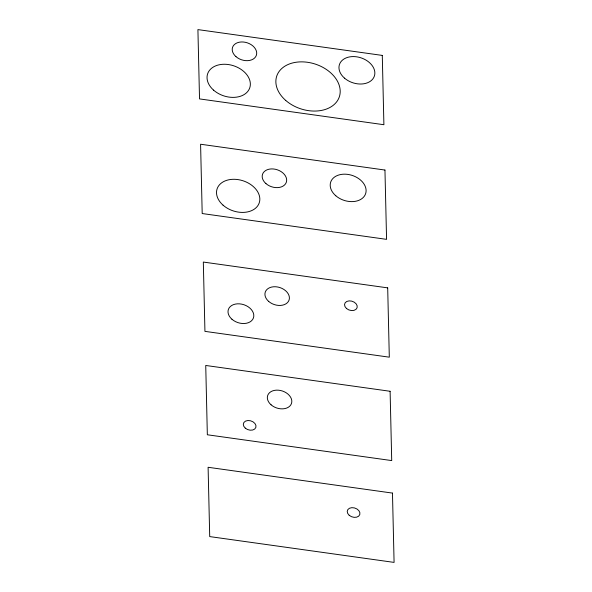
<?xml version="1.0" encoding="UTF-8"?>
<svg xmlns="http://www.w3.org/2000/svg" width="592" height="592" viewBox="0 0 592 592"><rect width="100%" height="100%" fill="white"/><g stroke="black" fill="none" stroke-linecap="round" stroke-linejoin="round"><path stroke-width="0.89" d="M382.284 55.411L197.913 29.6L199.526 98.908L383.897 124.72L382.284 55.411M384.955 170.045L200.584 144.233L202.198 213.542L386.569 239.353L384.955 170.045M387.693 287.867L203.322 262.056L204.936 331.365L389.307 357.176L387.693 287.867M390.106 391.275L205.735 365.464L207.341 434.772L391.719 460.583L390.106 391.275M392.474 493.092L208.103 467.28L209.716 536.589L394.087 562.4L392.474 493.092M335.79 195.76A18.404 13.128 18.2 0 0 365.612 193.717A18.404 13.128 18.2 0 0 343.064 174.218A18.404 13.128 18.2 0 0 335.79 195.76M223.058 205.165A22.2 15.836 18.2 0 0 259.17 203.056A22.2 15.836 18.2 0 0 232.286 179.332A22.2 15.836 18.2 0 0 223.058 205.165M346.512 308.506A6.519 4.647 18.2 0 0 357.08 307.788A6.519 4.647 18.2 0 0 349.095 300.877A6.519 4.647 18.2 0 0 346.512 308.506M268.672 301.402A12.55 8.954 18.2 0 0 289.051 300.122A12.55 8.954 18.2 0 0 273.77 286.757A12.55 8.954 18.2 0 0 268.672 301.402M231.909 319.221A13.231 9.435 18.2 0 0 253.42 317.971A13.231 9.435 18.2 0 0 237.407 303.829A13.231 9.435 18.2 0 0 231.909 319.221M271.077 404.81A12.55 8.954 18.2 0 0 291.464 403.529A12.55 8.954 18.2 0 0 276.183 390.165A12.55 8.954 18.2 0 0 271.077 404.81M245.288 428.149A6.519 4.647 18.2 0 0 255.855 427.424A6.519 4.647 18.2 0 0 247.863 420.52A6.519 4.647 18.2 0 0 245.288 428.149M349.213 515.306A6.519 4.647 18.2 0 0 359.781 514.581A6.519 4.647 18.2 0 0 351.796 507.67A6.519 4.647 18.2 0 0 349.213 515.306M344.537 78.159A18.404 13.128 18.2 0 0 374.359 76.124A18.404 13.128 18.2 0 0 351.818 56.625A18.404 13.128 18.2 0 0 344.537 78.159M213.579 90.132A22.2 15.836 18.2 0 0 249.691 88.023A22.2 15.836 18.2 0 0 222.814 64.299A22.2 15.836 18.2 0 0 213.579 90.132M265.926 183.579A12.55 8.954 18.2 0 0 286.313 182.299A12.55 8.954 18.2 0 0 271.032 168.935A12.55 8.954 18.2 0 0 265.926 183.579M235.956 56.625A12.55 8.954 18.2 0 0 256.343 55.345A12.55 8.954 18.2 0 0 241.062 41.98A12.55 8.954 18.2 0 0 235.956 56.625M285.707 100.411A32.974 23.525 18.2 0 0 339.26 97.044A32.974 23.525 18.2 0 0 299.115 61.938A32.974 23.525 18.2 0 0 285.707 100.411"/></g></svg>
